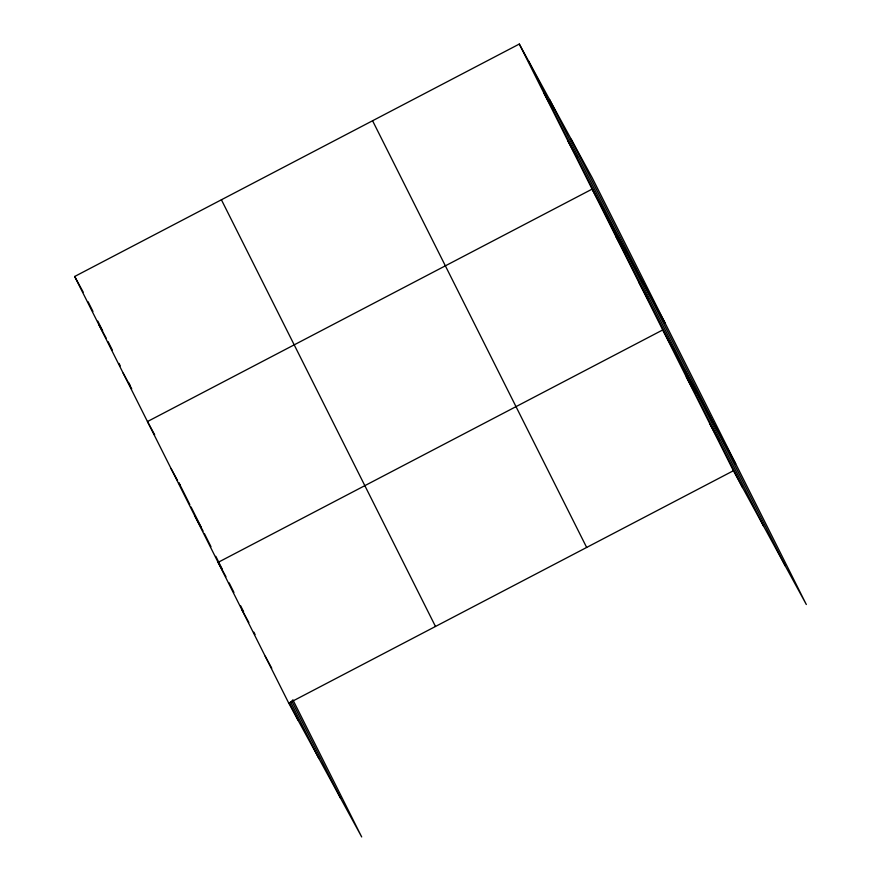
<?xml version="1.0" encoding="UTF-8"?>
<svg xmlns="http://www.w3.org/2000/svg" width="881" height="881" viewBox="0 0 881 881"><rect width="100%" height="100%" fill="white"/><g stroke="black" fill="none" stroke-linecap="round" stroke-linejoin="round"><path stroke-width="1.32" d="M292.855 699.756L361.695 836.95L288.759 703.17L74.676 276.48L519.305 44.05L592.241 177.83L806.324 604.52L733.388 470.74L519.305 44.05M288.759 703.17L733.388 470.74M543.566 92.406L552.739 109.233M567.838 140.762L577.011 157.589M665.034 322.898L592.098 189.129L147.457 421.559L154.671 434.774M615.643 236.064L624.816 252.891M639.199 282.999L648.372 299.826M735.679 463.714L662.743 329.935L218.103 562.364L225.976 576.791M686.288 376.87L695.472 393.697M709.844 423.805L719.017 440.632M74.676 276.48L83.188 292.107M98.936 324.836L106.138 338.062M123.197 373.192L131.721 388.818M171.013 468.494L177.566 480.508M178.876 482.92L180.187 485.321M194.558 515.429L203.082 531.056M241.658 609.3L248.86 622.526M265.203 656.235L271.755 668.261M571.207 139.231L785.29 565.921M549.524 99.476L763.607 526.166M528.479 60.877L742.562 487.567M372.575 120.752L586.658 547.442M221.406 199.778L435.489 626.468M291.743 700.869L340.65 798.351M290.587 702.025L318.966 758.596M88.089 301.765L92.946 311.445M97.802 321.113L102.648 330.782M108.11 341.663L112.35 350.131M119.023 363.424L120.234 365.846M128.736 382.772L129.948 385.184M178.975 482.909L189.844 504.571M191.056 506.982L201.32 527.444M204.337 533.457L210.977 546.694M215.812 556.329L222.453 569.567M229.093 582.804L233.928 592.428M240.568 605.665L243.585 611.689M253.849 632.151L255.061 634.551M289.475 703.148L297.932 719.997"/></g></svg>
